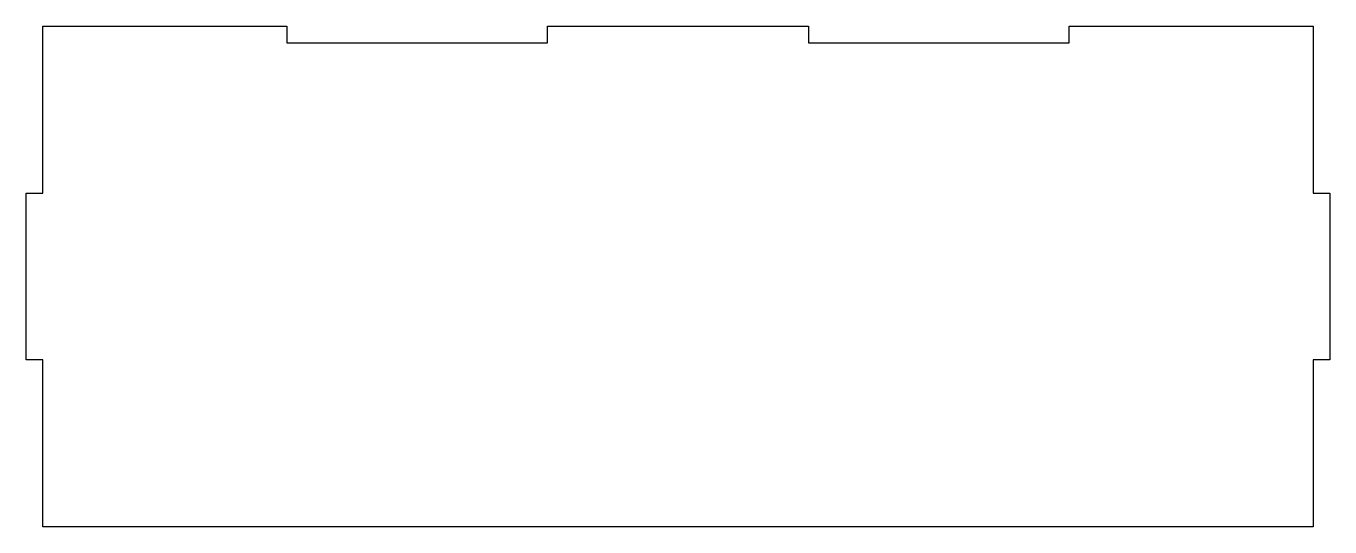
# Model space of a CAD drawing. Header units: millimetres. Extents: x -234 to 0, y 80 to 170.
import ezdxf

# ---------------------------------------------------------------- set-up
doc = ezdxf.new("R2010")
doc.units = ezdxf.units.MM
doc.layers.get('0').update_dxf_attribs({"linetype": 'CONTINUOUS'})

msp = doc.modelspace()

# ---------------------------------------------------------------- linework, layer by layer
msp.add_lwpolyline([(-231, 140), (-231, 170), (-187.2, 170), (-187.2, 167), (-140.4, 167), (-140.4, 170), (-93.6, 170), (-93.6, 167), (-46.8, 167), (-46.8, 170), (-3, 170), (-3, 140), (0, 140), (0, 110), (-3, 110), (-3, 80), (-231, 80), (-231, 110), (-234, 110), (-234, 140)], close=True)

doc.saveas('drawing.dxf')
